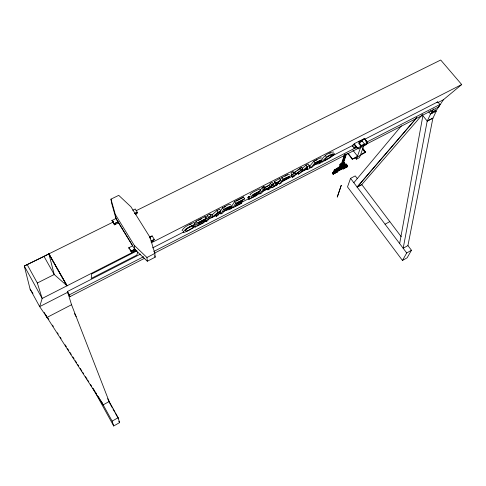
<?xml version="1.0" encoding="UTF-8"?>
<svg xmlns="http://www.w3.org/2000/svg" width="486" height="486" viewBox="0 0 486 486"><rect width="100%" height="100%" fill="white"/><g stroke="black" fill="none" stroke-linecap="round" stroke-linejoin="round"><path stroke-width="0.73" d="M346.907 165.398L342.326 167.275M342.229 167.5A1.318 0.45 -37 0 1 340.899 168.593A1.318 0.45 -37 0 1 340.194 168.411L335.352 171.297L335.054 172.232L346.524 166.279L346.755 165.155M347.605 166.297C347.484 166.99 347.605 165.319 346.02 164.256L342.606 165.617M335.462 172.099L333.554 173.289L335.583 172.087M336.19 171.364C336.464 170.975 337.059 171.844 336.476 171.74M337.667 170.659C338.013 170.076 338.517 171.194 337.958 171.005M341.95 166.82L346.469 164.851M340.376 168.587L339.301 169.146L338.177 167.658L339.24 167.105L340.358 168.63A1.318 0.45 -37 0 0 341.202 168.745A1.318 0.45 -37 0 0 342.484 167.524L341.956 166.783M343.31 168.563L345.74 166.923M399.662 243.601L422.875 115.753M407.93 245.582L432.905 118.086L427.206 121.038L403.18 248.273L407.93 245.582L411.466 250.26L407.153 257.793L402.475 260.46L347.514 186.934L350.552 178.356L355.236 175.896L357.289 178.611M346.937 165.246L347.709 166.273L347.551 166.747L343.152 169.031L343.365 168.448M347.709 166.273L345.704 166.996M137.678 252.289L136.827 255.101L91.246 278.423L91.568 274.031L136.979 250.861M333.7 152.057C330.249 151.444 324.241 155.684 322.133 158.952M332.558 172.579L332.345 173.156L333.11 174.188L337.551 171.88M332.691 172.737L332.576 173.119L332.94 172.487M339.441 167.263A1.1 0.377 -37 0 1 339.489 166.88L334.247 170.021L333.894 171.151L335.012 172.645L346.822 166.516L347.204 165.374L346.081 163.885L342.035 165.489A1.033 0.352 -37 0 0 341.063 166.376A1.033 0.352 -37 0 0 341.482 166.643L341.664 166.558M337.327 171.333C332.734 173.806 338.377 169.754 337.466 171.874L333.238 174.067L333.548 173.295M334.113 170.938L334.404 170.015L335.516 171.515L335.219 172.451L334.247 171.145M333.11 174.188L333.396 173.538M333.238 174.067L333.281 173.563M334.338 170.847L334.538 170.209L339.398 167.281A1.312 0.456 -37 0 0 339.356 167.476M335.012 172.645L335.37 171.522L340.613 168.375A1.1 0.377 -37 0 0 341.239 168.636A1.1 0.377 -37 0 0 342.369 167.536L342.326 167.451A1.1 0.377 -37 0 0 341.646 167.567A1.1 0.377 -37 0 0 340.783 168.247L340.65 168.429A1.1 0.377 -37 0 0 341.275 168.691A1.1 0.377 -37 0 0 342.326 167.482L347.204 165.374M336.968 172.074L336.986 171.916M333.159 173.958L337.509 171.37M339.422 170.076C339.58 170.149 340.03 170.367 339.167 169.742M341.409 164.037L344.453 154.669M340.072 169.25L339.854 169.918L339.319 170.191L339.04 169.808M341.767 164.122L344.817 154.755M342.193 163.733L345.151 154.657M342.545 163.812L345.746 154.05M343.049 163.187L345.886 154.53M346.488 153.898L343.408 163.272L340.917 166.467M343.28 168.909L343.487 168.156L345.497 167.196M355.624 146.444L355.801 145.934M347.709 153.272L352.222 159.201L357.496 156.188L361.244 145.557L364.421 143.923L362.179 141.025L359.002 142.653L358.741 143.419L360.977 146.316M360.326 142.605L359.209 141.159L359.033 141.669L364.36 138.692L367.629 142.896L367.446 143.406A1.586 0.547 -37.9 0 0 365.873 144.907L358.279 148.813A1.592 0.553 -37.6 0 0 357.301 148.625L353.954 144.269L354.124 143.759L357.477 148.115L357.301 148.625M361.906 141.791L362.179 141.025M355.515 157.993L356.432 159.195L357.143 157.178L365.6 152.276L362.556 147.811M360.254 155.569L359.531 157.592L356.432 159.195M364.421 143.923L360.606 154.578L365.727 151.93M230.674 204.393C228.87 203.403 224.739 207.218 222.552 207.686L219.854 212.163L220.869 213.937L222.728 212.983L223.809 211.228L225.947 210.134L229.277 209.63L231.682 208.397L230.674 206.629M136.706 213.822L137.338 212.315L135.26 208.992L132.702 210.256M422.012 114.702L427.267 121.117L430.541 114.028L436.313 111.051L435.347 109.879M430.487 110.516L431.908 112.242L433.451 108.919M427.267 121.117L432.965 118.165L436.313 111.051M364.761 139.257L437.74 101.89L439.921 104.502L438.785 106.908L365.964 144.372M152.13 235.935L149.542 237.247L152.13 235.935L154.275 239.349L153.57 240.825L151.091 242.089M339.222 167.135L339.24 167.105A1.324 0.456 -37 0 0 339.258 167.403M338.128 170.422L338.432 170.756M339.829 167.919L334.988 170.811M204.114 222.163L197.085 225.765L197.924 224.204L204.521 220.826L204.8 220.316L198.191 223.7L198.823 222.521L205.949 218.876L206.24 218.36L205.207 216.537L196.119 221.173L193.902 225.443L194.916 227.235L203.834 222.667L204.114 222.163L203.44 220.972M186.193 229.009L192.608 225.401L193.628 227.205L193.282 227.867L187.298 231.172L184.255 232.357L183.088 232.132C185.652 227.977 190.925 226.233 195.196 224.216L194.163 222.388C189.892 224.392 184.601 226.136 182.062 230.315L182.615 230.637M195.196 224.216C192.432 226.67 187.475 227.15 185.221 230.674C186.776 232.496 191.557 228.055 193.628 227.205M194.916 227.235L197.158 223.001L206.24 218.36M204.922 217.06L205.207 216.537M212.115 214.757L217.005 210.517L219.648 209.168L220.68 210.973L218.038 212.327L213.141 216.556L212.115 214.757L209.94 214.119L207.322 215.456L204.898 219.812L205.912 221.598L207.674 220.699L209.806 216.969L212.024 217.637L218.408 212.57L216.149 216.355L215.134 214.581M205.912 221.598L208.36 217.278L210.973 215.936L213.141 216.556M402.475 260.46L406.709 252.969L411.466 250.26M289.407 174.492C288.526 172.986 283.605 177.177 282.014 177.335L280.361 179.528M220.68 210.973L218.02 215.395L216.149 216.355M220.869 213.937L223.584 209.49C226.567 207.376 237.362 202.948 227.934 209.004L231.682 208.397M241.803 202.856L234.975 206.356L236.068 204.679L242.471 201.398L242.836 200.852L236.415 204.138L237.235 202.875L244.154 199.339L244.525 198.786L243.498 196.994L234.683 201.496L231.773 206.07L232.782 207.832L241.445 203.397L241.803 202.856L241.129 201.684M232.782 207.832L235.71 203.288L244.525 198.786M135.989 210.778L440.705 60.021L461.7 84.552L443.36 99.788L436.853 109.696L431.908 112.242M243.128 197.553L243.498 196.994M321.039 158.248L321.222 157.756L319.928 158.065L313.962 161.036L309.71 166.2L310.706 167.901L312.443 167.008L314.132 164.985L316.125 163.97L318.537 163.885L320.778 162.743L320.11 161.613M433.093 111.634L431.987 113.281L431.538 112.764M250.43 194.85C249.269 194.862 251.043 193.525 251.365 193.313A5.218 0.832 -30.1 0 1 253.789 191.751L259.639 188.902L260.666 190.676C258.194 192.644 244.318 198.859 258.813 193.179L258.661 193.896L256.165 195.749L248.881 199.406L247.866 197.656L248.395 196.885L250.272 196.21M248.881 199.406L249.403 198.64L254.731 196.265L257.051 194.449L251.037 196.593L252.392 195.093A5.224 0.82 -30.1 0 1 254.822 193.531L260.666 190.676M263.959 187.766L269.001 185.19L270.398 183.271L272.227 182.335L273.254 184.097L271.425 185.032L270.016 186.946L263.716 190.166L265.083 188.276L264.056 186.503L262.215 187.444L258.831 192.225L259.84 193.969L261.644 193.039L263.309 190.731L269.596 187.511L267.877 189.85L267.209 188.69M263.376 187.456L264.056 186.503M259.84 193.969L263.242 189.218L265.083 188.276M335.073 169.863L335.376 169.851M339.477 167.22A1.1 0.377 -37 0 1 339.428 166.795L339.556 166.619A1.1 0.377 -37 0 1 340.838 165.781M341.871 166.072L342.071 166.346L341.312 166.741A3.013 1.039 -36.9 0 1 340.583 167.974L340.449 168.156A1.1 0.377 -37 0 0 341.075 168.417M356.487 146.875L355.047 148.133A1.592 0.553 -37.7 0 1 354.118 147.823A1.592 0.553 -37.7 0 1 355.946 146.304M276.801 183.477L277.476 184.631L275.756 185.512L278.685 181.63L280.805 180.239L279.784 178.477L274.098 181.691L275.125 183.453L276.868 182.56L273.964 186.43L271.881 187.796L271.212 186.642M273.254 184.097L269.675 188.926L267.877 189.85M271.814 185.281L272.962 184.692L275.021 181.916M340.947 168.8C340.297 169.183 342.138 169.571 340.552 169.225M275.125 183.453L280.805 180.239M279.401 178.988L279.784 178.477M279.122 181.175L278.296 182.268L279.298 183.994L281.078 183.082L282.469 181.272L289.049 177.463L290.555 175.738L283.04 179.097L279.298 183.994M277.476 184.631L271.881 187.796M343.967 162.391L344.671 163.102L342.496 165.908M342.369 167.536L341.458 166.285L341.913 166.419A1.033 0.352 -37 0 0 342.575 165.337L344.501 162.828A1.373 0.474 -37.1 0 1 344.671 163.102M340.558 165.987L342.156 163.946M292.451 177.256L294.133 175.136L291.855 174.589L290.835 172.84L292.827 171.819L294.54 172.293L301.721 167.281L302.742 169.019L295.962 174.158L294.206 176.357L292.451 177.256L291.448 175.543L292.28 174.474M340.735 166.23L342.782 163.618M342.053 165.483L344.033 162.974M340.407 164.675L341.275 163.6M340.267 165.598L341.208 164.432M340.407 165.781L341.707 164.177M310.706 167.901L314.983 162.761L322.236 159.475L320.997 160.927L318.038 162.877L320.778 162.743M353.832 182.712L401.381 125.862M321.799 162.215C324.144 158.43 330.553 153.193 334.708 153.758C331.373 157.78 326.282 159.773 321.799 162.215L320.803 160.526M401.217 236.7L361.821 184.601L357.131 187.086L416.751 117.685L357.131 187.086L361.797 184.565L422.346 114.678M332.594 172.542L334.769 171.187M343.42 168.387L345.473 166.977M436.865 102.722L437.74 101.89M332.667 172.463L333.615 173.356M340.072 166.473L340.437 166.261M302.031 168.527L306.028 165.082L308.215 163.97L309.236 165.702L309.473 168.533L307.632 169.474L306.97 168.338M297.797 173.034L298.465 174.17L307.049 166.82L309.236 165.702M294.947 172.433L296.077 171.576M297.772 170.288L301.721 167.281M291.855 174.589L293.854 173.569L295.555 174.018L302.742 169.019M335.516 171.515L339.301 169.146M334.854 171.297L332.867 172.372M327.315 156.759L328.208 156.206M93.336 389.031L113.712 425.979L119.58 422.626L118.141 417.705L107.582 398.696M113.712 425.979L112.145 421.125L118.141 417.705M113.542 221.883L24.3 266.036L30.096 289.134L39.67 306.636L47.033 317.419L103.172 404.874L109.15 401.521L71.533 304.734L67.457 291.491L140.43 254.123M385.07 224.216L389.796 221.604M44.013 256.42L48.886 253.874L67.032 285.78L54.213 274.505L44.013 256.42L24.3 266.036L42.161 298.459L39.67 306.636L67.524 292.359L69.948 296.654L144.798 258.151M115.741 223.815L115.632 223.87A1.294 0.559 -30.9 0 1 115.334 223.979M45.641 314.928L47.033 317.419L71.533 304.734M342.49 167.494L347.004 165.556L346.688 166.491L346.154 165.793M335.553 172.147L337.399 171.382M340.735 169.456L341.269 169.177M343.183 168.776L347.362 166.601M134.798 249.348L147.319 261.231L155.149 257.191L154.864 253.425L150.046 237.399L130.916 206.775L118.742 195.36L110.966 199.132L111.659 203.306L115.96 218.524L134.446 248.777M339.714 164.863L341.057 166.655L339.714 164.863A1.312 0.456 -37.1 0 1 340.504 164.001L343.875 162.257A1.373 0.474 -37.1 0 1 344.24 162.531M340.151 165.44A1.312 0.456 -37.1 0 1 340.935 164.572L344.313 162.828A1.379 0.474 -37.1 0 1 344.501 162.822M134.847 249.251L130.898 251.262L131.755 251.967L134.968 250.314L134.835 249.233L130.898 251.262L128.76 247.805L132.684 245.813L115.984 218.5M69.948 296.654L69.352 294.844L143.643 256.687M153.776 251.481L356.378 147.416M366.395 142.27L439.921 104.502M357.477 148.115L367.629 142.896M154.232 253.291L357.872 148.534M363.267 145.757L364.615 145.065M147.319 261.231L146.954 257.495L154.864 253.425M291.448 175.543L292.621 174.942M354.762 143.431L359.209 141.159M359.3 141.28L364.36 138.692M307.595 168.35L303.519 170.434L307.523 166.984L307.595 168.35L306.921 167.208M152.592 247.896L183.678 231.98M193.136 227.138L194.485 226.446M203.27 221.95L205.973 220.565M208.002 219.526L216.112 215.371M218.135 214.338L220.838 212.953M222.867 211.914L226.919 209.837M230.978 207.759L232.326 207.072M241.111 202.571L249.221 198.422M258.005 193.92L260.028 192.881M262.057 191.849L268.138 188.732M270.167 187.693L271.516 187.001M276.923 184.237L278.952 183.198M281.655 181.813L292.463 176.278M294.492 175.239L298.544 173.162M301.247 171.777L306.654 169.013M309.357 167.627L310.706 166.935M313.409 165.55L317.467 163.472M320.165 162.093L321.519 161.401M330.978 156.553L353.279 145.138M437.843 102.613L443.36 99.788M298.465 174.17L302.565 171.254L307.608 168.678L307.632 169.474M136.639 250.29L42.161 298.459L37.331 283.004L27.228 264.724M151.504 242.708L461.7 84.552M198.434 220.371L201.678 218.712M224.131 207.236L225.376 206.605M236.208 201.089L242.502 197.875M315.232 160.738L316.969 159.845M265.441 187.371L267.95 186.083M37.331 283.004L54.213 274.505L48.886 253.874L67.032 285.78M116.002 218.506L112.017 220.462L114.101 223.821L118.031 221.847M118.159 222.989L114.301 224.939L114.089 223.803L112.017 220.462L112.989 221.197L112.017 220.462L114.064 223.809L117.964 221.883M134.567 213.621L137.21 212.303L136.742 213.785L135.424 214.448M151.031 240.965L154.275 239.349M284.887 176.224L286.266 175.549M189.564 224.824L191.059 224.107M339.301 169.9L339.647 169.565L339.082 169.869M329.702 153.388L330.383 153.096M247.866 197.656L249.658 196.903M345.601 166.862L347.338 166.139M352.222 159.201L357.143 157.178M343.821 164.894L345.868 164.074L346.506 164.924M287.147 175.185L287.469 175.106M341.713 167.889L341.178 168.356L341.749 167.901A1.1 0.377 -37 0 1 341.312 168.284M129.665 248.504L128.76 247.805L129.622 248.516M114.101 223.821L115.042 224.556M110.966 199.132L115.31 214.46L134.3 245.394L146.954 257.495M428.688 111.774L430.541 114.028M366.717 141.444L365.041 139.288A1.586 0.553 -38 0 0 364.543 138.899A1.586 0.553 -38 0 0 363.103 139.792M366.183 141.784L367.446 143.406M359.002 142.653L361.244 145.557M363.789 149.925L365.6 152.276M362.295 148.771L365.016 152.294M357.447 147.726L358.279 148.813M352.399 145.764L354.069 147.938M352.97 150.277L357.496 156.188M348.274 153.515L352.338 158.855M343.875 162.257L344.313 162.828M342.521 165.307L343.645 166.801M342.46 165.434L343.59 166.923M340.504 164.001L340.935 164.572M350.552 178.356L406.709 252.969M339.556 166.619L340.783 168.247M339.428 166.795L340.65 168.429M340.899 168.757L341.215 169.25L340.862 168.861M340.51 169.019L340.929 169.571M338.195 167.549L339.313 169.049M336.658 171.151L336.944 171.534M334.247 170.021L335.37 171.522M332.491 172.682L333.262 173.721M30.096 289.134L32.975 293.465M47.604 317.492L48.825 319.399M52.494 325.128L53.308 326.398M57.384 332.758L58.199 334.034M60.24 337.211L61.054 338.487M65.13 344.847L66.351 346.755M67.578 348.662L68.799 350.576M70.02 352.484L71.242 354.391M72.876 356.937L74.097 358.844M75.318 360.752L76.545 362.659M77.766 364.573L78.58 365.843M80.214 368.388L81.842 370.933M82.656 372.203L83.471 373.479M85.512 376.656L87.14 379.202M87.96 380.477L88.774 381.747M90.402 384.292L91.623 386.2M92.85 388.107L94.071 390.015M95.292 391.929L96.52 393.836M98.148 396.382L99.369 398.289M134.78 249.233L134.914 250.296L134.3 245.394M325.243 155.277L326.258 156.996M313.962 161.036L314.983 162.761M306.028 165.082L307.049 166.82M299.832 168.247L300.852 169.991M294.54 172.293L295.555 174.018M292.827 171.819L293.854 173.569M282.014 177.335L283.04 179.097M274.475 181.187L275.501 182.949M272.962 184.692L273.964 186.43M270.398 183.271L271.425 185.032M271.577 186.15L272.245 187.31M269.001 185.19L270.016 186.946M262.215 187.444L263.242 189.218M248.522 196.818L249.537 198.574M248.395 196.885L249.403 198.64M234.683 201.496L235.71 203.288M222.552 207.686L223.584 209.49M217.005 210.517L218.038 212.327M209.94 214.119L210.973 215.936M207.322 215.456L208.36 217.278M205.262 217.667L205.949 218.876M48.886 253.874L66.989 285.798M196.119 221.173L197.158 223.001M192.462 225.48L193.483 227.284M67.457 291.491L69.352 294.844M74.449 313.604L76.156 316.623M100.183 399.559L100.851 400.743M101.513 401.922L103.172 404.874M108.615 401.09L112.321 407.76M113.013 408.999L114.732 412.098M115.419 413.331L118.469 418.817M44.256 312.437L44.949 313.683M118.845 421.301L119.58 422.626M101.1 401.12L112.145 421.125M45.259 314.193L47.033 317.419M342.071 166.346A4.903 1.677 -37.1 0 0 342.12 167.178L342.162 167.269A1.1 0.377 -37 0 1 341.931 167.737M154.712 255.745L155.149 257.191M115.31 214.46L116.008 218.542M150.046 237.399L150.162 238.693M434.399 110.96L434.441 112.017M362.647 140.339A1.586 0.553 -38 0 1 362.842 140.065M365.764 141.244A1.586 0.553 -37.9 0 1 366.736 141.171A1.586 0.553 -37.9 0 1 366.134 142.234M130.497 249.895A1.312 0.522 -31.2 0 1 130.406 249.488M131.548 251.353A1.312 0.522 -31.2 0 1 131.232 251.074M152.525 240.813A1.3 0.516 -31.6 0 1 152.27 241.02M151.687 241.342A1.3 0.516 -31.6 0 1 151.395 241.445M341.032 166.753A1.1 0.377 -37 0 0 340.17 167.433A3.013 1.039 -37 0 0 340.899 166.2M353.067 146.098A1.586 0.559 -37.7 0 1 352.836 145.114A1.586 0.559 -37.7 0 1 354.914 144.129M340.583 167.974A1.1 0.377 -37 0 1 341.439 167.293A1.1 0.377 -37 0 1 342.12 167.178M339.556 167.391A1.1 0.377 -37 0 1 339.653 167.099M340.947 166.425A1.033 0.352 -37 0 1 340.85 166.382M340.868 166.121A1.033 0.352 -37 0 1 340.795 165.556M320.317 160.641L318.743 162.148L314.612 164.42L316.246 162.458L320.317 160.641M341.421 165.872L341.889 165.562L341.439 165.829M341.628 166.145L342.095 165.835L341.628 166.145M341.919 168.417L342.399 168.138L341.919 168.417M342.205 168.8L342.685 168.52L342.205 168.8M343.699 168.022L344.161 167.719L343.699 168.022M332.88 154.512L330.243 157.209L324.022 160.745L327.485 156.711L332.88 154.512M341.227 185.324L337.254 197.116L341.251 185.36M229.769 207.072L227.885 208.731L224.113 210.736L225.158 209.041L229.769 207.072M288.672 176.989L286.6 178.727L282.895 180.719L284.413 178.739L288.672 176.989M137.338 212.315L134.78 213.585L137.338 212.315M131.773 251.961L131.044 250.819L131.773 251.961"/></g></svg>
